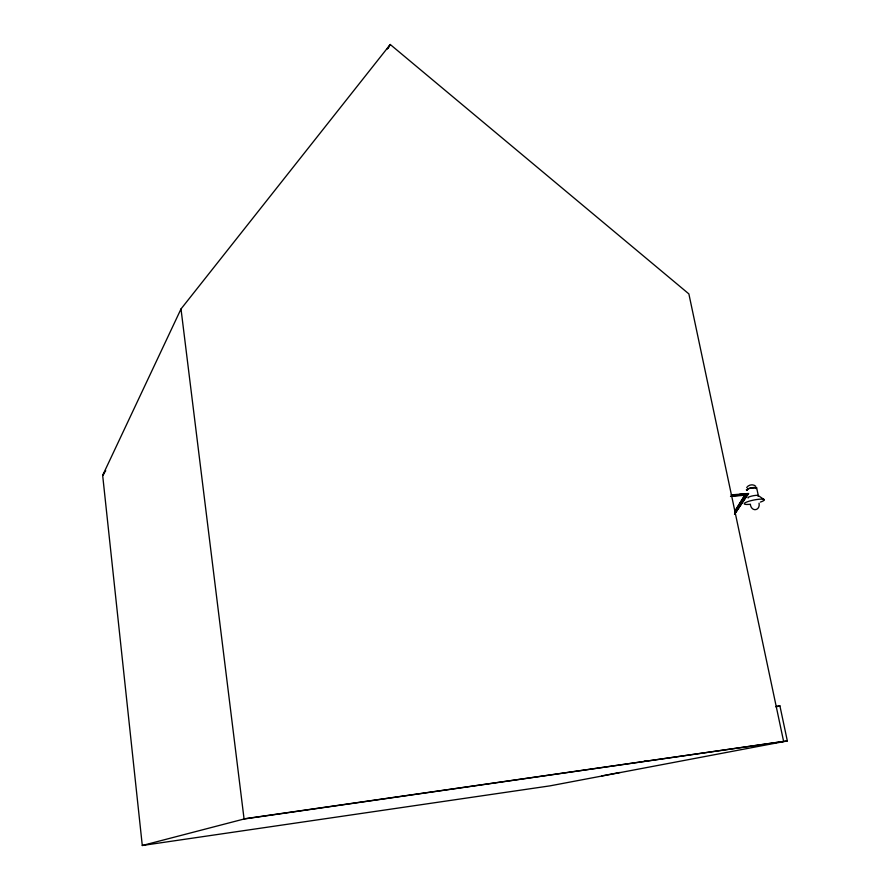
<?xml version="1.0" encoding="UTF-8"?>
<svg xmlns="http://www.w3.org/2000/svg" width="890" height="890" viewBox="0 0 890 890"><rect width="100%" height="100%" fill="white"/><g stroke="black" fill="none" stroke-linecap="round" stroke-linejoin="round"><path stroke-width="1.33" d="M759.059 503.184C760.438 510.37 752.095 512.462 750.392 504.975M764.198 499.624L758.325 495.608L756.634 487.809L749.413 488.432L746.298 489.845L747.389 490.368C744.018 488.799 757.679 485.884 756.01 488.566M244.049 818.845L783.623 741.448L688.871 293.9L390.254 44.5L181.004 308.964L102.662 475.36L142.289 845.5L549.998 785.859L787.339 740.925L779.907 705.87L776.191 706.371M388.207 48.127L390.254 44.5L387.172 49.117M734.884 511.672L744.808 495.241L746.109 494.05L748.101 493.805L746.476 495.151M734.773 511.094L744.808 495.241L746.977 493.605M734.906 511.795L745.675 494.796M747.3 494.662L734.539 514.164L747.3 494.662L742.171 494.373M745.008 497.399L734.84 512.874L745.865 496.22M734.55 514.164L748.679 493.505L731.202 494.885M105.743 470.732L102.662 475.36L104.353 473.168M746.699 487.531C748.557 484.594 753.274 483.826 755.788 486.318M756.2 488.454L756.634 487.809M142.289 845.5L244.071 819L787.339 740.914M775.958 706.883L779.907 705.87M644.104 761.395L646.118 760.883M601.718 775.924L619.952 772.476M736.798 494.629L731.613 495.151L736.909 494.796M739.39 494.373L747.166 493.594L747.478 494.64L731.346 495.953M730.49 496.409L744.808 495.241M181.004 308.964L244.071 819M748.123 497.977A5.329 0.957 -11.3 0 1 753.418 495.708A5.329 0.957 -11.3 0 1 757.991 496.175M750.515 504.23A10.235 1.813 -11.2 0 1 745.72 502.461A10.235 1.813 -11.2 0 1 760.972 499.123A10.235 1.813 -11.2 0 1 760.416 502.071"/></g></svg>
